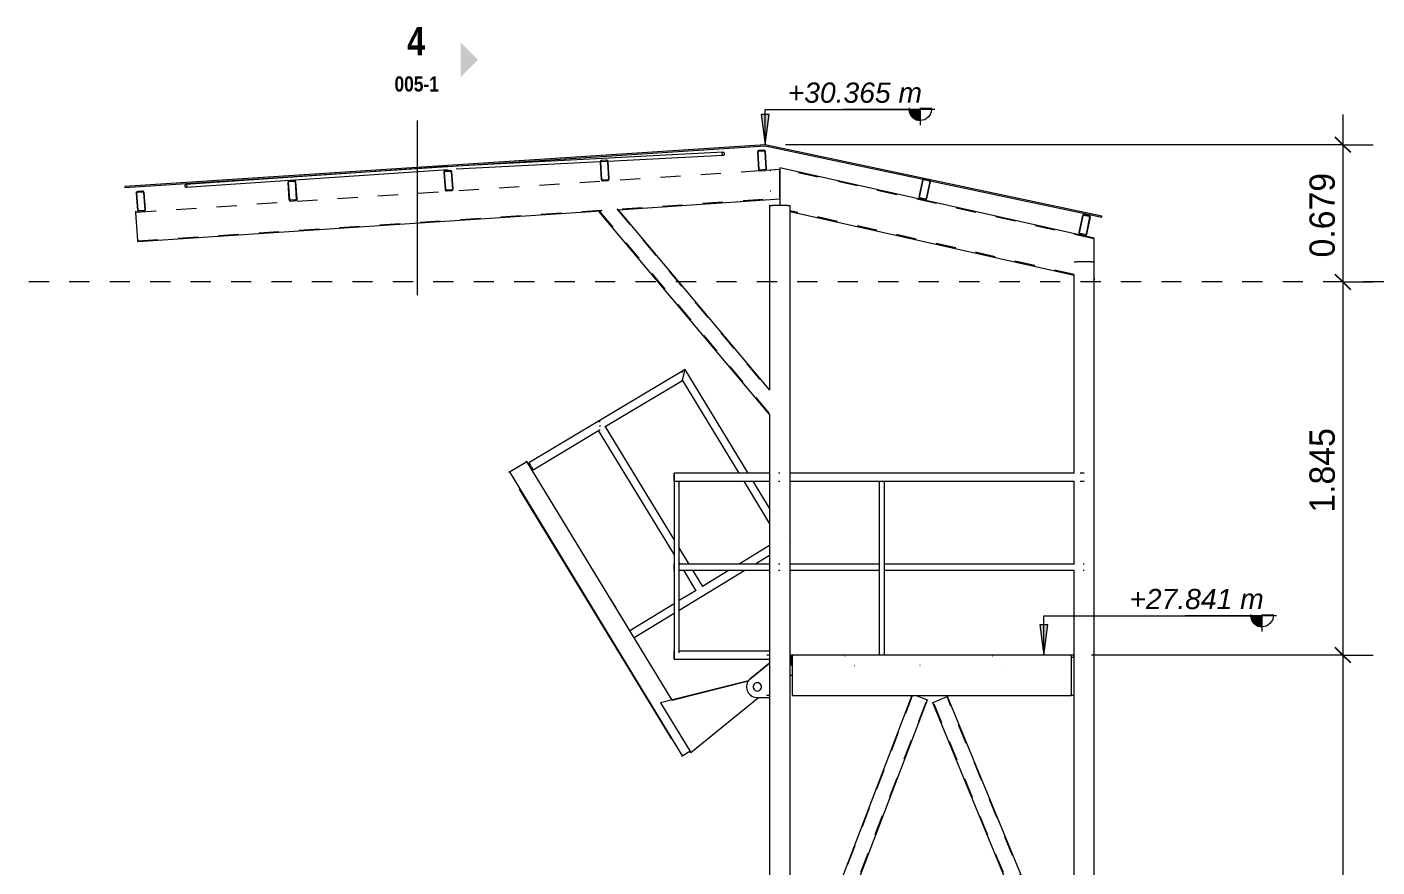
# Model space of a CAD drawing. Header units: metres. Extents: x 0.7 to 94.6, y -58.8 to 13.6.
# Drawn here: x 14.38 to 21.05, y 2.96 to 7.11 of the extents above; entities that cross this region are included whole.
import ezdxf

# ---------------------------------------------------------------- set-up
doc = ezdxf.new("R2010")
doc.units = ezdxf.units.M
doc.linetypes.add('Center 1_4_', pattern=[0.013494, 0.00635, -0.002381, 0.002381, -0.002381])
doc.linetypes.add('Hidden', pattern=[0.007144, 0.004763, -0.002381])
for name, color, linetype, lineweight in [('A-ANNO-DIMS', 7, 'Continuous', 9), ('A-ANNO-DIMS-50', 7, 'Continuous', 9), ('A-FLOR-HRAL', 7, 'Continuous', 18), ('A-FLOR-LEVL', 7, 'Continuous', 9), ('A-GENM', 7, 'Continuous', 18), ('A-ROOF', 7, 'Continuous', 18), ('G-ANNO-DIMS', 7, 'Continuous', 9), ('G-ANNO-SYMB', 7, 'Continuous', 9), ('S-BEAM', 7, 'Continuous', 18), ('S-COLS', 7, 'Continuous', 18)]:
    doc.layers.add(name, color=color, linetype=linetype, lineweight=lineweight)
doc.styles.add('Arial_I', font='ariali.ttf', dxfattribs={"height": 0.1})
doc.styles.add('Century Gothic', font='GOTHIC.TTF', dxfattribs={"height": 0.125})
doc.styles.add('Saira Condensed_B', font='', dxfattribs={"height": 0.075})
doc.styles.add('Saira Condensed_B_1', font='', dxfattribs={"height": 0.14})
doc.styles.get('Saira Condensed_B').set_extended_font_data('Saira Condensed', bold=True)
doc.styles.get('Saira Condensed_B_1').set_extended_font_data('Saira Condensed', bold=True)
doc.dimstyles.new('C_G_2_5mm', dxfattribs={"dimscale": 0.3048, "dimtxt": 0.130521, "dimasz": 0.246063, "dimexe": 0.492126, "dimexo": 0.328084, "dimgap": 0.016404, "dimtad": 1, "dimdec": 3, "dimrnd": 0.001, "dimzin": 0, "dimdsep": 46, "dimtxsty": 'Century Gothic', "dimblk1": 'OBLIQUE', "dimblk2": 'OBLIQUE', "dimsah": 1, "dimcen": 0.09, "dimdle": 0.492126, "dimazin": 2, "dimtfac": 1, "dimtdec": 4, "dimtix": 1, "dimtmove": 0, "dimatfit": 3, "dimfxl": 1, "dimtvp": 1, "dimtolj": 1, "dimtzin": 0, "dimarcsym": 2})

# ---------------------------------------------------------------- blocks, each defined once
blk = doc.blocks.new('FCA_N_Columna de acero - 100 x 100 mm-2381346-Section 4')
at = {"layer": 'S-COLS'}
for p, q in [((-7.4369, 6.2303), (-7.4369, 5.3186)), ((-7.4359, 6.2303), (-7.4369, 6.2303)), ((-7.4359, 6.2303), (-7.4237, 6.2303)), ((-7.3477, 6.2303), (-7.4237, 6.2303)), ((-7.3477, 6.2303), (-7.3361, 6.2303)), ((-7.3359, 0), (-7.3359, 6.2303)), ((-7.4369, 5.1941), (-7.4369, 0))]:
    blk.add_line(p, q, dxfattribs=at)
blk = doc.blocks.new('FCA_N_Columna de acero - 100 x 100 mm-2383056-Section 4')
at = {"layer": 'S-COLS'}
for p, q in [((-5.9313, 5.9524), (-5.9191, 5.9524)), ((-5.8431, 5.9524), (-5.9191, 5.9524)), ((-5.8431, 5.9524), (-5.8316, 5.9524)), ((-5.8313, 0.1058), (-5.8313, 5.9524)), ((-5.9323, 5.8862), (-5.9323, 4.907)), ((-5.9323, 4.867), (-5.9323, 4.457)), ((-5.9323, 4.427), (-5.9323, 2.2869)), ((-5.9323, 2.2103), (-5.9323, 0.0633))]:
    blk.add_line(p, q, dxfattribs=at)
blk = doc.blocks.new('RHS-Rectangular Hollow Section - 200x80 mm-2384538-Section 4')
at = {"layer": 'S-BEAM', "linetype": 'Hidden'}
for p, q in [((-5.8313, 6.0648), (-7.3863, 6.4133)), ((-5.9309, 5.8895), (-7.3365, 6.2045)), ((-5.8313, 5.8672), (-5.832, 5.8674))]:
    blk.add_line(p, q, dxfattribs=at)
blk = doc.blocks.new('RHS-Rectangular Hollow Section - 150x80 mm-2384247-Section 4')
at = {"layer": 'S-BEAM', "linetype": 'Hidden'}
for p, q in [((-7.4553, 6.4051), (-7.3863, 6.4096)), ((-10.5709, 6.1981), (-7.487, 6.403)), ((-10.5614, 6.0556), (-7.3863, 6.2665))]:
    blk.add_line(p, q, dxfattribs=at)
blk = doc.blocks.new('M_HSS Square - 100 x 100 mm-2384176-Section 4')
at = {"layer": 'S-BEAM'}
for p, q in [((-7.4301, 6.4024), (-7.4334, 6.4024)), ((-7.4334, 6.3024), (-7.4301, 6.3024))]:
    blk.add_line(p, q, dxfattribs=at)
blk = doc.blocks.new('RHS-Rectangular Hollow Section - 100x40 mm-2385365-Section 4')
at = {"layer": 'S-BEAM'}
for p, q in [((-10.5699, 6.2917), (-10.5624, 6.2065)), ((-10.5588, 6.2068), (-10.5663, 6.2921)), ((-10.5378, 6.3018), (-10.5633, 6.2995)), ((-10.563, 6.296), (-10.5375, 6.2982)), ((-10.5372, 6.3018), (-10.5397, 6.3018)), ((-10.5336, 6.2949), (-10.5262, 6.2096)), ((-10.5226, 6.2099), (-10.53, 6.2952)), ((-10.5566, 6.1999), (-10.5553, 6.1999)), ((-10.5294, 6.2057), (-10.5549, 6.2035)), ((-10.5546, 6.1999), (-10.5291, 6.2021))]:
    blk.add_line(p, q, dxfattribs=at)
for centre, major_axis, start_param, end_param in [((-10.5627, 6.2924), (0, 0.0072), 0.087266, 1.658063), ((-10.5627, 6.2924), (0, 0.0036), 0.087266, 1.658063), ((-10.5372, 6.2946), (0, 0.0072), 4.799655, 6.370452), ((-10.5372, 6.2946), (0, 0.0036), 4.799655, 6.370452), ((-10.5298, 6.2093), (0, 0.0036), 3.228859, 4.799655), ((-10.5298, 6.2093), (0, 0.0072), 3.228859, 4.799655), ((-10.5553, 6.2071), (0, 0.0072), 1.658063, 3.228859), ((-10.5553, 6.2071), (0, 0.0036), 1.658063, 3.228859)]:
    blk.add_ellipse(centre, major_axis=major_axis, ratio=1, start_param=start_param, end_param=end_param, dxfattribs=at)
blk = doc.blocks.new('RHS-Rectangular Hollow Section - 100x40 mm-V16-Section 4')
at = {"layer": 'S-BEAM'}
for p, q in [((-9.8196, 6.3448), (-9.8137, 6.2594)), ((-9.8101, 6.2597), (-9.816, 6.3451)), ((-9.7874, 6.3543), (-9.8129, 6.3525)), ((-9.8127, 6.3489), (-9.7872, 6.3507)), ((-9.7868, 6.3543), (-9.7893, 6.3543)), ((-9.7833, 6.3473), (-9.7773, 6.262)), ((-9.7738, 6.2622), (-9.7797, 6.3476)), ((-9.8091, 6.2527), (-9.8066, 6.2527)), ((-9.7807, 6.2581), (-9.8062, 6.2563)), ((-9.806, 6.2527), (-9.7804, 6.2545))]:
    blk.add_line(p, q, dxfattribs=at)
for centre, major_axis, start_param, end_param in [((-9.8124, 6.3453), (0, 0.0072), 0.069813, 1.640609), ((-9.8124, 6.3453), (0, 0.0036), 0.069813, 1.640609), ((-9.7869, 6.3471), (0, 0.0072), 4.782202, 6.352998), ((-9.7869, 6.3471), (0, 0.0036), 4.782202, 6.352998), ((-9.8065, 6.2599), (0, 0.0072), 1.640609, 3.211406), ((-9.8065, 6.2599), (0, 0.0036), 1.640609, 3.211406), ((-9.7809, 6.2617), (0, 0.0036), 3.211406, 4.782202), ((-9.7809, 6.2617), (0, 0.0072), 3.211406, 4.782202)]:
    blk.add_ellipse(centre, major_axis=major_axis, ratio=1, start_param=start_param, end_param=end_param, dxfattribs=at)
blk = doc.blocks.new('RHS-Rectangular Hollow Section - 100x40 mm-V17-Section 4')
at = {"layer": 'S-BEAM'}
for p, q in [((-9.0475, 6.3947), (-9.0415, 6.3093)), ((-9.0379, 6.3095), (-9.0439, 6.3949)), ((-9.0153, 6.4042), (-9.0408, 6.4024)), ((-9.0406, 6.3988), (-9.015, 6.4006)), ((-9.0147, 6.4042), (-9.0172, 6.4042)), ((-9.0112, 6.3972), (-9.0052, 6.3118)), ((-9.0016, 6.3121), (-9.0076, 6.3975)), ((-9.0359, 6.3026), (-9.0345, 6.3026)), ((-9.0086, 6.308), (-9.0341, 6.3062)), ((-9.0338, 6.3026), (-9.0083, 6.3044))]:
    blk.add_line(p, q, dxfattribs=at)
for centre, major_axis, start_param, end_param in [((-9.0403, 6.3952), (0, 0.0072), 0.069813, 1.640609), ((-9.0403, 6.3952), (0, 0.0036), 0.069813, 1.640609), ((-9.0148, 6.397), (0, 0.0072), 4.782202, 6.352998), ((-9.0148, 6.397), (0, 0.0036), 4.782202, 6.352998), ((-9.0344, 6.3098), (0, 0.0072), 1.640609, 3.211406), ((-9.0344, 6.3098), (0, 0.0036), 1.640609, 3.211406), ((-9.0088, 6.3116), (0, 0.0036), 3.211406, 4.782202), ((-9.0088, 6.3116), (0, 0.0072), 3.211406, 4.782202)]:
    blk.add_ellipse(centre, major_axis=major_axis, ratio=1, start_param=start_param, end_param=end_param, dxfattribs=at)
blk = doc.blocks.new('RHS-Rectangular Hollow Section - 100x40 mm-V18-Section 4')
at = {"layer": 'S-BEAM'}
for p, q in [((-8.2754, 6.4446), (-8.2694, 6.3592)), ((-8.2658, 6.3594), (-8.2718, 6.4448)), ((-8.2432, 6.454), (-8.2687, 6.4522)), ((-8.2684, 6.4487), (-8.2429, 6.4504)), ((-8.2425, 6.4541), (-8.2444, 6.4541)), ((-8.2391, 6.4471), (-8.2331, 6.3617)), ((-8.2295, 6.362), (-8.2355, 6.4473)), ((-8.2637, 6.3525), (-8.2624, 6.3525)), ((-8.2364, 6.3579), (-8.262, 6.3561)), ((-8.2617, 6.3525), (-8.2362, 6.3543))]:
    blk.add_line(p, q, dxfattribs=at)
for centre, major_axis, start_param, end_param in [((-8.2682, 6.4451), (0, 0.0072), 0.069813, 1.640609), ((-8.2682, 6.4451), (0, 0.0036), 0.069813, 1.640609), ((-8.2427, 6.4468), (0, 0.0072), 4.782202, 6.352998), ((-8.2427, 6.4468), (0, 0.0036), 4.782202, 6.352998), ((-8.2622, 6.3597), (0, 0.0072), 1.640609, 3.211406), ((-8.2622, 6.3597), (0, 0.0036), 1.640609, 3.211406), ((-8.2367, 6.3615), (0, 0.0036), 3.211406, 4.782202), ((-8.2367, 6.3615), (0, 0.0072), 3.211406, 4.782202)]:
    blk.add_ellipse(centre, major_axis=major_axis, ratio=1, start_param=start_param, end_param=end_param, dxfattribs=at)
blk = doc.blocks.new('RHS-Rectangular Hollow Section - 100x40 mm-2385718-Section 4')
at = {"layer": 'S-BEAM'}
for p, q in [((-7.4974, 6.4944), (-7.4914, 6.409)), ((-7.4878, 6.4093), (-7.4938, 6.4947)), ((-7.4652, 6.5039), (-7.4907, 6.5021)), ((-7.4904, 6.4985), (-7.4649, 6.5003)), ((-7.4647, 6.5039), (-7.4672, 6.5039)), ((-7.4611, 6.497), (-7.4551, 6.4116)), ((-7.4515, 6.4118), (-7.4575, 6.4972)), ((-7.4855, 6.4023), (-7.4842, 6.4023)), ((-7.4584, 6.4077), (-7.484, 6.406)), ((-7.4837, 6.4024), (-7.4582, 6.4042))]:
    blk.add_line(p, q, dxfattribs=at)
for centre, major_axis, start_param, end_param in [((-7.4902, 6.4949), (0, 0.0072), 0.069813, 1.640609), ((-7.4902, 6.4949), (0, 0.0036), 0.069813, 1.640609), ((-7.4647, 6.4967), (0, 0.0072), 4.782202, 6.352998), ((-7.4647, 6.4967), (0, 0.0036), 4.782202, 6.352998), ((-7.4842, 6.4095), (0, 0.0072), 1.64598, 3.211406), ((-7.4842, 6.4095), (0, 0.0036), 1.640609, 3.211406), ((-7.4587, 6.4113), (0, 0.0036), 3.211406, 4.782202), ((-7.4587, 6.4113), (0, 0.0072), 3.211406, 4.782202)]:
    blk.add_ellipse(centre, major_axis=major_axis, ratio=1, start_param=start_param, end_param=end_param, dxfattribs=at)
blk = doc.blocks.new('RHS-Rectangular Hollow Section - 100x40 mm-2385779-Section 4')
at = {"layer": 'S-BEAM'}
for p, q in [((-6.681, 6.3564), (-6.6988, 6.2727)), ((-6.6952, 6.272), (-6.6774, 6.3557)), ((-6.6739, 6.3621), (-6.6752, 6.3621)), ((-6.6732, 6.3585), (-6.6481, 6.3531)), ((-6.6474, 6.3567), (-6.6724, 6.362)), ((-6.6454, 6.3489), (-6.6632, 6.2651)), ((-6.6596, 6.2644), (-6.6418, 6.3481)), ((-6.6932, 6.2642), (-6.6682, 6.2588)), ((-6.6674, 6.2624), (-6.6925, 6.2677)), ((-6.6692, 6.2587), (-6.6667, 6.2587))]:
    blk.add_line(p, q, dxfattribs=at)
for centre, major_axis, start_param, end_param in [((-6.6739, 6.3549), (0, 0.0072), 6.073746, 7.644542), ((-6.6739, 6.3549), (0, 0.0036), 6.073746, 7.644542), ((-6.6489, 6.3496), (0, 0.0036), 4.502949, 6.073746), ((-6.6489, 6.3496), (0, 0.0072), 4.502949, 6.073746), ((-6.6917, 6.2712), (0, 0.0072), 1.361357, 2.932153), ((-6.6917, 6.2712), (0, 0.0036), 1.361357, 2.932153), ((-6.6667, 6.2659), (0, 0.0072), 2.932153, 4.502949), ((-6.6667, 6.2659), (0, 0.0036), 2.932153, 4.502949)]:
    blk.add_ellipse(centre, major_axis=major_axis, ratio=1, start_param=start_param, end_param=end_param, dxfattribs=at)
blk = doc.blocks.new('RHS-Rectangular Hollow Section - 100x40 mm-2386058-Section 4')
at = {"layer": 'S-BEAM'}
for p, q in [((-5.89, 6.1804), (-5.9078, 6.0966)), ((-5.9043, 6.0959), (-5.8865, 6.1796)), ((-5.883, 6.1861), (-5.8855, 6.1861)), ((-5.8823, 6.1824), (-5.8572, 6.1771)), ((-5.8565, 6.1806), (-5.8815, 6.1859)), ((-5.8544, 6.1728), (-5.8722, 6.0891)), ((-5.8687, 6.0883), (-5.8509, 6.172)), ((-5.9023, 6.0881), (-5.8773, 6.0828)), ((-5.8765, 6.0863), (-5.9015, 6.0916)), ((-5.8783, 6.0826), (-5.8758, 6.0826))]:
    blk.add_line(p, q, dxfattribs=at)
for centre, major_axis, start_param, end_param in [((-5.883, 6.1789), (0, 0.0072), 6.073746, 7.644542), ((-5.883, 6.1789), (0, 0.0036), 6.073746, 7.644542), ((-5.858, 6.1735), (0, 0.0036), 4.502949, 6.073746), ((-5.858, 6.1735), (0, 0.0072), 4.502949, 6.073746), ((-5.9008, 6.0951), (0, 0.0072), 1.361357, 2.932153), ((-5.9008, 6.0951), (0, 0.0036), 1.361357, 2.932153), ((-5.8758, 6.0898), (0, 0.0072), 2.932153, 4.502949), ((-5.8758, 6.0898), (0, 0.0036), 2.932153, 4.502949)]:
    blk.add_ellipse(centre, major_axis=major_axis, ratio=1, start_param=start_param, end_param=end_param, dxfattribs=at)
blk = doc.blocks.new('M_Round Bars - RB14_29-2388642-Section 4')
at = {"layer": 'S-BEAM'}
for p, q in [((-9.0272, 6.4227), (-10.3234, 6.3348)), ((-10.3225, 6.3205), (-9.0262, 6.4084))]:
    blk.add_line(p, q, dxfattribs=at)
for start_param, end_param in [(4.65105, 7.792642), (1.509457, 4.65105)]:
    blk.add_ellipse((-10.3229, 6.3276), major_axis=(-0.00048, 0.00713), ratio=0.905564, start_param=start_param, end_param=end_param, dxfattribs=at)
blk = doc.blocks.new('M_Round Bars - RB14_29-2389269-Section 4')
at = {"layer": 'S-BEAM'}
for p, q in [((-7.6667, 6.4935), (-8.9871, 6.4254)), ((-8.2362, 6.4498), (-7.6659, 6.4792)), ((-8.9863, 6.4111), (-8.2748, 6.4478)), ((-8.2702, 6.4481), (-8.2403, 6.4496))]:
    blk.add_line(p, q, dxfattribs=at)
for start_param, end_param in [(1.262567, 1.524367), (1.524367, 1.786166), (1.000768, 1.262567), (1.786166, 2.047965), (0.738969, 1.000768), (2.047966, 2.309765), (0.477169, 0.738965), (2.309769, 2.571564), (0.21537, 0.477166), (2.571568, 2.833364), (4.66596, 6.498552), (2.833367, 4.66596)]:
    blk.add_ellipse((-7.6663, 6.4863), major_axis=(-0.00037, 0.00713), ratio=0.900994, start_param=start_param, end_param=end_param, dxfattribs=at)
blk = doc.blocks.new('M_S Shapes - 200x100 mm-2389673-Section 4')
at = {"layer": 'S-BEAM'}
for p, q in [((-7.323, 4.0053), (-7.323, 4.007)), ((-5.9452, 4.007), (-7.323, 4.007)), ((-5.9452, 4.007), (-5.9452, 4.0053)), ((-7.323, 4.0053), (-7.323, 4.0016)), ((-7.323, 3.9952), (-7.323, 4.0016)), ((-7.323, 3.9879), (-7.323, 3.9952)), ((-7.323, 3.826), (-7.323, 3.9879)), ((-5.9452, 4.0016), (-5.9452, 4.0053)), ((-5.9452, 4.0016), (-5.9452, 3.9952)), ((-5.9452, 3.9952), (-5.9452, 3.9879)), ((-5.9452, 3.9879), (-5.9452, 3.826)), ((-7.323, 3.8187), (-7.323, 3.826)), ((-7.323, 3.8123), (-7.323, 3.8187)), ((-7.323, 3.8123), (-7.323, 3.8086)), ((-7.323, 3.807), (-7.323, 3.8086)), ((-7.323, 3.807), (-5.9452, 3.807)), ((-5.9452, 3.826), (-5.9452, 3.8187)), ((-5.9452, 3.8187), (-5.9452, 3.8123)), ((-5.9452, 3.8086), (-5.9452, 3.8123)), ((-5.9452, 3.8086), (-5.9452, 3.807))]:
    blk.add_line(p, q, dxfattribs=at)
blk = doc.blocks.new('M_HSS Square - 80 x 80 mm-2390024-Section 4')
at = {"layer": 'S-BEAM', "linetype": 'Hidden'}
for p, q in [((-7.3365, 2.2256), (-6.7295, 3.807)), ((-7.2727, 2.1864), (-6.6585, 3.7864))]:
    blk.add_line(p, q, dxfattribs=at)
at = {"layer": 'S-BEAM'}
for p, q in [((-6.7329, 3.807), (-7.3365, 2.2345)), ((-6.7119, 3.807), (-6.6615, 3.7876)), ((-7.2698, 2.1852), (-6.6555, 3.7853)), ((-6.6555, 3.7853), (-6.6615, 3.7876)), ((-7.2757, 2.1875), (-7.3365, 2.2109)), ((-7.2757, 2.1875), (-7.2698, 2.1852))]:
    blk.add_line(p, q, dxfattribs=at)
blk = doc.blocks.new('M_HSS Square - 80 x 80 mm-2390025-Section 4')
at = {"layer": 'S-BEAM'}
for p, q in [((-6.6306, 3.7723), (-5.9794, 2.1909)), ((-6.6306, 3.7723), (-6.6306, 3.7723)), ((-6.6247, 3.7747), (-6.5625, 3.8003)), ((-5.9309, 2.2835), (-6.5566, 3.8028)), ((-5.9311, 2.2108), (-5.9734, 2.1934)), ((-5.9793, 2.1909), (-5.9794, 2.1909))]:
    blk.add_line(p, q, dxfattribs=at)
at = {"layer": 'S-BEAM', "linetype": 'Hidden'}
for p, q in [((-5.9764, 2.1922), (-6.6276, 3.7735)), ((-5.931, 2.2753), (-6.5595, 3.8015))]:
    blk.add_line(p, q, dxfattribs=at)
at = {"layer": 'S-BEAM'}
for centre, start_param, end_param in [((-6.6247, 3.7747), 3.14236, 4.713156), ((-6.5625, 3.8003), 4.713156, 6.283185), ((-5.9734, 2.1934), 3.14236, 4.713156)]:
    blk.add_ellipse(centre, major_axis=(0.00588, 0.00242), ratio=0.000316, start_param=start_param, end_param=end_param, dxfattribs=at)
blk = doc.blocks.new('M_S Shapes - 200x100 mm-2390290-Section 4')
at = {"layer": 'S-BEAM'}
for p, q in [((-7.4369, 4.007), (-7.4508, 4.007)), ((-7.4369, 3.807), (-7.4517, 3.807))]:
    blk.add_line(p, q, dxfattribs=at)
blk = doc.blocks.new('M_S Shapes - 200x100 mm-V19-Section 4')
at = {"layer": 'S-BEAM'}
blk.add_line((-5.9323, 3.807), (-5.9452, 3.807), dxfattribs=at)
blk = doc.blocks.new('M_HSS Square - 100 x 100 mm-2390367-Section 4')
at = {"layer": 'S-BEAM'}
for p, q in [((-7.3357, 3.9133), (-7.3357, 3.997)), ((-7.3358, 3.907), (-7.323, 3.907))]:
    blk.add_line(p, q, dxfattribs=at)
blk.add_ellipse((-7.3358, 3.9133), major_axis=(0, 0.00636), ratio=0.007682, start_param=3.141593, end_param=4.712389, dxfattribs=at)
blk = doc.blocks.new('M_HSS Square - 50 x 50 mm-2390655-Section 4')
at = {"layer": 'S-BEAM'}
for p, q in [((-7.3303, 3.9633), (-7.3303, 3.997)), ((-7.33, 3.9601), (-7.3303, 3.9601)), ((-7.3303, 3.957), (-7.33, 3.957)), ((-7.33, 3.957), (-7.323, 3.957)), ((-7.3299, 3.9633), (-7.3299, 3.997))]:
    blk.add_line(p, q, dxfattribs=at)
for centre, major_axis, start_param, end_param in [((-7.3303, 3.9633), (0, 0.00318), 1.570796, 3.141593), ((-7.3303, 3.9633), (0, 0.00636), 2.094395, 3.141593), ((-7.33, 3.9633), (0, 0.00636), 3.141593, 4.712389)]:
    blk.add_ellipse(centre, major_axis=major_axis, ratio=0.007547, start_param=start_param, end_param=end_param, dxfattribs=at)
blk = doc.blocks.new('M_HSS Square - 50 x 50 mm-2391063-Section 4')
at = {"layer": 'S-BEAM'}
for p, q in [((-6.6923, 4.007), (-6.6935, 4.007)), ((-6.6935, 3.957), (-6.6923, 3.957))]:
    blk.add_line(p, q, dxfattribs=at)
blk = doc.blocks.new('M_L-Angle - L51X51X3_2-2392226-Section 4')
at = {"layer": 'S-BEAM'}
for p, q in [((-7.0646, 4.0038), (-7.0633, 4.0038)), ((-7.0169, 3.9562), (-7.0157, 3.9562))]:
    blk.add_line(p, q, dxfattribs=at)
blk = doc.blocks.new('M_L-Angle - L51X51X3_2-2392227-Section 4')
at = {"layer": 'S-BEAM'}
for p, q in [((-6.3368, 4.0038), (-6.3355, 4.0038)), ((-6.2892, 3.9562), (-6.2879, 3.9562))]:
    blk.add_line(p, q, dxfattribs=at)
blk = doc.blocks.new('M_RVR_Grating - Grating 2-2396054-Section 4')
at = {"layer": 'A-GENM'}
for p, q in [((-7.3349, 4.007), (-7.3356, 4.007)), ((-7.3343, 4.007), (-7.3349, 4.007)), ((-7.3337, 4.007), (-7.3343, 4.007)), ((-7.3334, 4.007), (-7.3337, 4.007)), ((-7.3324, 4.007), (-7.333, 4.007)), ((-7.323, 4.007), (-7.3324, 4.007)), ((-5.9324, 4.007), (-5.9452, 4.007)), ((-7.3356, 3.997), (-7.3349, 3.997)), ((-7.3349, 3.997), (-7.3343, 3.997)), ((-7.3343, 3.997), (-7.3337, 3.997)), ((-7.3337, 3.997), (-7.3334, 3.997)), ((-7.333, 3.997), (-7.3324, 3.997)), ((-7.3324, 3.997), (-7.323, 3.997)), ((-5.9452, 3.997), (-5.9324, 3.997))]:
    blk.add_line(p, q, dxfattribs=at)
for centre, start_param, end_param in [((-7.3356, 4.002), 4.712389, 6.283185), ((-7.3349, 4.002), 4.712389, 6.283185), ((-7.3343, 4.002), 4.712389, 6.283185), ((-7.3337, 4.002), 4.712389, 6.283185), ((-7.333, 4.002), 4.712389, 6.283185), ((-7.3324, 4.002), 4.712389, 6.283185), ((-5.9324, 4.002), 4.712389, 6.283185), ((-7.3356, 4.002), 0.870083, 1.570796), ((-7.3356, 4.002), 1.570796, 2.356194), ((-7.3356, 4.002), 3.141593, 4.712389), ((-7.3349, 4.002), 0.870083, 1.570796), ((-7.3349, 4.002), 1.570796, 2.356194), ((-7.3349, 4.002), 3.141593, 4.712389), ((-7.3343, 4.002), 0.870083, 1.570796), ((-7.3343, 4.002), 1.570796, 2.356194), ((-7.3343, 4.002), 3.141593, 4.712389), ((-7.3337, 4.002), 0.870083, 1.570796), ((-7.3337, 4.002), 1.570796, 2.356194), ((-7.3337, 4.002), 3.141593, 4.712389), ((-7.333, 4.002), 0.870083, 1.570796), ((-7.333, 4.002), 1.570796, 2.356194), ((-7.333, 4.002), 3.141593, 4.712389), ((-7.3324, 4.002), 0.870083, 1.570796), ((-7.3324, 4.002), 1.570796, 2.356194), ((-7.3324, 4.002), 3.141593, 4.712389), ((-5.9324, 4.002), 3.141593, 4.712389)]:
    blk.add_ellipse(centre, major_axis=(0, 0.005), ratio=0.006291, start_param=start_param, end_param=end_param, dxfattribs=at)
blk = doc.blocks.new('M_HSS Square - 80 x 80 mm-2401127-Section 4')
at = {"layer": 'S-BEAM', "linetype": 'Hidden'}
for p, q in [((-8.1917, 6.2133), (-7.4355, 5.312)), ((-8.2765, 6.1998), (-7.4355, 5.1974))]:
    blk.add_line(p, q, dxfattribs=at)
at = {"layer": 'S-BEAM'}
for p, q in [((-7.4359, 5.3174), (-8.1859, 6.2112)), ((-8.2741, 6.2018), (-8.279, 6.1977)), ((-8.279, 6.1977), (-7.4359, 5.1929)), ((-8.2741, 6.2018), (-8.2665, 6.2082))]:
    blk.add_line(p, q, dxfattribs=at)
blk = doc.blocks.new('Railing - Railing-2401739-Section 4')
at = {"layer": 'A-FLOR-HRAL'}
for p, q in [((-7.3864, 4.457), (-7.3921, 4.457)), ((-7.3921, 4.427), (-7.3864, 4.427))]:
    blk.add_line(p, q, dxfattribs=at)
blk = doc.blocks.new('Top Rail Type - Top Rail_Internal_-2401983-Section 4')
at = {"layer": 'A-FLOR-HRAL'}
for p, q in [((-7.3864, 4.907), (-7.3921, 4.907)), ((-7.3921, 4.867), (-7.3864, 4.867))]:
    blk.add_line(p, q, dxfattribs=at)
blk = doc.blocks.new('Railing - 25mm-2401981-Section 4')
at = {"layer": 'A-FLOR-HRAL'}
for p, q in [((-6.8943, 4.867), (-6.8943, 4.007)), ((-6.8943, 4.867), (-6.8818, 4.867)), ((-6.8818, 4.867), (-6.8693, 4.867)), ((-6.8693, 4.007), (-6.8693, 4.867))]:
    blk.add_line(p, q, dxfattribs=at)
blk = doc.blocks.new('Railing - Railing-2402005-Section 4')
at = {"layer": 'A-FLOR-HRAL'}
for p, q in [((-6.8926, 4.457), (-7.3359, 4.457)), ((-7.3359, 4.427), (-6.8926, 4.427)), ((-5.9313, 4.457), (-6.871, 4.457)), ((-6.871, 4.427), (-5.9313, 4.427))]:
    blk.add_line(p, q, dxfattribs=at)
blk.add_blockref('Railing - 25mm-2401981-Section 4', (0, 0))
blk = doc.blocks.new('Top Rail Type - Top Rail_Internal_-2402019-Section 4')
at = {"layer": 'A-FLOR-HRAL'}
for p, q in [((-5.9313, 4.907), (-7.3359, 4.907)), ((-7.3359, 4.867), (-5.9313, 4.867))]:
    blk.add_line(p, q, dxfattribs=at)
blk = doc.blocks.new('Railing - Railing-2402032-Section 4')
at = {"layer": 'A-FLOR-HRAL'}
for p, q in [((-5.8818, 4.457), (-5.8871, 4.457)), ((-5.8871, 4.427), (-5.8818, 4.427))]:
    blk.add_line(p, q, dxfattribs=at)
blk = doc.blocks.new('Top Rail Type - Top Rail_Internal_-2402045-Section 4')
at = {"layer": 'A-FLOR-HRAL'}
for p, q in [((-5.8818, 4.907), (-5.9007, 4.907)), ((-5.9007, 4.867), (-5.8818, 4.867))]:
    blk.add_line(p, q, dxfattribs=at)
blk = doc.blocks.new('M-Ext Pasarela-01 - M-Ext Pasarela-01-2409533-Section 4')
at = {"layer": 'A-GENM'}
for p, q in [((-7.8549, 5.4197), (-8.6273, 4.9576)), ((-7.5424, 4.907), (-7.8549, 5.4197)), ((-8.2501, 5.1367), (-7.8684, 5.365)), ((-7.8661, 5.4059), (-7.8722, 5.4059)), ((-7.8722, 5.3659), (-7.8661, 5.3659)), ((-7.8684, 5.365), (-7.5893, 4.907)), ((-8.2748, 5.1607), (-8.2809, 5.1607)), ((-8.6068, 4.9233), (-8.2823, 5.1174)), ((-8.284, 5.1176), (-7.909, 4.5022)), ((-8.2808, 5.1207), (-8.2748, 5.1207)), ((-7.909, 4.5791), (-8.2498, 5.1383)), ((-8.7236, 4.9125), (-8.6382, 4.9645)), ((-8.6382, 4.9645), (-8.6424, 4.9645)), ((-7.9193, 3.7847), (-8.6382, 4.9645)), ((-8.7278, 4.9125), (-8.7236, 4.9125)), ((-8.7236, 4.9125), (-7.8685, 3.5091)), ((-8.6729, 4.8271), (-8.6757, 4.8271)), ((-7.9219, 3.5945), (-8.6729, 4.8271)), ((-7.5649, 4.867), (-7.4369, 4.6568)), ((-7.4369, 4.7337), (-7.5181, 4.867)), ((-7.4369, 4.5486), (-7.5873, 4.457)), ((-7.3338, 4.5646), (-7.3359, 4.5679)), ((-7.3359, 4.5633), (-7.3338, 4.5646)), ((-7.8346, 4.4569), (-7.884, 4.5381)), ((-7.5104, 4.457), (-7.4369, 4.5018)), ((-7.884, 4.4612), (-7.8814, 4.4569)), ((-7.884, 4.2293), (-7.5597, 4.427)), ((-7.8632, 4.427), (-7.8012, 4.3253)), ((-7.7669, 4.3459), (-7.8163, 4.427)), ((-7.6365, 4.427), (-7.7686, 4.3465)), ((-8.2214, 4.2841), (-8.2236, 4.2841)), ((-8.2214, 4.2841), (-8.223, 4.2831)), ((-8.1954, 4.2414), (-8.2214, 4.2841)), ((-7.8008, 4.3269), (-7.884, 4.2761)), ((-8.197, 4.2404), (-8.1954, 4.2414)), ((-7.909, 4.2609), (-8.1281, 4.1274)), ((-8.1073, 4.0932), (-7.909, 4.214)), ((-7.5348, 3.8879), (-7.4369, 3.9672)), ((-7.4369, 3.967), (-7.5345, 3.8879)), ((-7.5418, 3.8788), (-7.9759, 3.7705)), ((-7.9193, 3.7847), (-7.542, 3.8788)), ((-7.5345, 3.8879), (-7.5348, 3.8879)), ((-7.9759, 3.7705), (-7.8269, 3.5259)), ((-7.8269, 3.5259), (-7.4923, 3.7968)), ((-7.5031, 3.7968), (-7.5028, 3.7968)), ((-7.5028, 3.7968), (-7.4369, 3.7968)), ((-7.9246, 3.5945), (-7.9219, 3.5945)), ((-7.784, 3.5606), (-7.7831, 3.5612)), ((-7.8725, 3.5091), (-7.8685, 3.5091)), ((-7.8685, 3.5091), (-7.8307, 3.5322)), ((-7.8272, 3.5259), (-7.8309, 3.532)), ((-7.8272, 3.5259), (-7.8269, 3.5259))]:
    blk.add_line(p, q, dxfattribs=at)
for centre, major_axis, ratio, start_param, end_param in [((-8.2746, 5.1407), (0.0171, 0.0104), 0.006917, 4.520711, 4.923456), ((-8.6171, 4.9405), (-0.0103, 0.0172), 0.011408, 0, 3.134769), ((-8.6171, 4.9405), (-0.0103, 0.0172), 0.011408, 3.134769, 6.276361), ((-7.4977, 3.8497), (0, 0.0532), 0.999912, 0.771337, 3.040265), ((-7.4975, 3.8497), (0, 0.0532), 0.999912, 0.771337, 3.040265), ((-7.4975, 3.8497), (0, 0.0207), 0.999912, 4.712389, 7.853982), ((-7.4975, 3.8497), (0, 0.0207), 0.999912, 1.570796, 4.712389), ((-7.498, 3.8497), (0, 0.0207), 0.999912, 4.712389, 6.021386), ((-7.498, 3.8497), (0, 0.0207), 0.999912, 3.403392, 4.712389), ((-7.4977, 3.8497), (0, 0.0207), 0.999912, 4.712389, 6.021386), ((-7.4977, 3.8497), (0, 0.0207), 0.999912, 4.712389, 6.021386), ((-7.4977, 3.8497), (0, 0.0207), 0.999912, 3.403392, 4.712389), ((-7.4977, 3.8497), (0, 0.0207), 0.999912, 3.403392, 4.712389)]:
    blk.add_ellipse(centre, major_axis=major_axis, ratio=ratio, start_param=start_param, end_param=end_param, dxfattribs=at)
for points, knots in [([(-7.8684, 5.365), (-7.8683, 5.365), (-7.8682, 5.3655), (-7.8678, 5.367), (-7.8674, 5.3686), (-7.8669, 5.3703), (-7.8665, 5.3718), (-7.8661, 5.3734), (-7.8655, 5.3757), (-7.8649, 5.3782), (-7.8644, 5.3803), (-7.864, 5.3819), (-7.8635, 5.3836), (-7.8631, 5.3853), (-7.8627, 5.387), (-7.8622, 5.3888), (-7.8618, 5.3906), (-7.8614, 5.3924), (-7.8609, 5.3941), (-7.8605, 5.3959), (-7.86, 5.3977), (-7.8596, 5.3994), (-7.8592, 5.4012), (-7.8588, 5.4028), (-7.8584, 5.4045), (-7.858, 5.406), (-7.8576, 5.4076), (-7.8572, 5.4095), (-7.8567, 5.4113), (-7.8564, 5.4129), (-7.856, 5.4145), (-7.8556, 5.4161), (-7.8553, 5.4177), (-7.8549, 5.4192), (-7.8548, 5.4197), (-7.8549, 5.4197)], [0, 0, 0, 0, 0.083333, 0.125, 0.166667, 0.208333, 0.229167, 0.25, 0.291667, 0.333333, 0.354167, 0.375, 0.395833, 0.416667, 0.4375, 0.458333, 0.479167, 0.5, 0.520833, 0.541667, 0.5625, 0.583333, 0.604167, 0.625, 0.645833, 0.666667, 0.6875, 0.708333, 0.75, 0.770833, 0.791667, 0.833333, 0.875, 0.916667, 1, 1, 1, 1]), ([(-7.3357, 4.5651), (-7.3353, 4.565), (-7.3342, 4.5647), (-7.3338, 4.5646), (-7.3338, 4.5646)], [0.8801248, 0.8801248, 0.8801248, 0.8801248, 0.9166667, 0.9963866, 0.9963866, 0.9963866, 0.9963866])]:
    blk.add_open_spline(points, degree=3, knots=knots, dxfattribs=at)
blk = doc.blocks.new('Railing - 25mm-V20-Section 4')
at = {"layer": 'A-FLOR-HRAL'}
for p, q in [((-7.909, 4.867), (-7.909, 4.007)), ((-7.909, 4.867), (-7.8964, 4.867)), ((-7.8964, 4.867), (-7.884, 4.867)), ((-7.884, 4.0179), (-7.884, 4.867))]:
    blk.add_line(p, q, dxfattribs=at)
blk = doc.blocks.new('Railing - Railing-2410939-Section 4')
at = {"layer": 'A-FLOR-HRAL'}
for p, q in [((-7.9073, 4.457), (-7.909, 4.457)), ((-7.909, 4.427), (-7.9073, 4.427)), ((-7.4369, 4.457), (-7.8856, 4.457)), ((-7.8856, 4.427), (-7.4369, 4.427))]:
    blk.add_line(p, q, dxfattribs=at)
for start_param, end_param in [(0.261799, 1.308997), (1.832596, 2.879793), (4.712389, 6.283185), (3.141593, 4.712389)]:
    blk.add_ellipse((-7.909, 4.442), major_axis=(0, 0.015), ratio=0.013293, start_param=start_param, end_param=end_param, dxfattribs=at)
blk.add_blockref('Railing - 25mm-V20-Section 4', (0, 0))
blk = doc.blocks.new('Top Rail Type - Top Rail_Internal_-2410945-Section 4')
at = {"layer": 'A-FLOR-HRAL'}
for p, q in [((-7.4369, 4.907), (-7.909, 4.907)), ((-7.909, 4.867), (-7.9071, 4.867)), ((-7.8858, 4.867), (-7.4369, 4.867))]:
    blk.add_line(p, q, dxfattribs=at)
for start_param, end_param in [(4.712389, 7.853982), (1.570796, 4.712389)]:
    blk.add_ellipse((-7.909, 4.887), major_axis=(0, 0.02), ratio=0.013293, start_param=start_param, end_param=end_param, dxfattribs=at)
blk = doc.blocks.new('Railings 5 - Railings 1-2415652-Section 4')
at = {"layer": 'A-FLOR-HRAL'}
for p, q in [((-7.9057, 4.027), (-7.909, 4.027)), ((-7.4369, 4.027), (-7.8872, 4.027)), ((-7.909, 3.987), (-7.4369, 3.987))]:
    blk.add_line(p, q, dxfattribs=at)
for start_param, end_param in [(4.712389, 7.853982), (1.570796, 4.712389)]:
    blk.add_ellipse((-7.909, 4.007), major_axis=(0, 0.02), ratio=0.013293, start_param=start_param, end_param=end_param, dxfattribs=at)
blk = doc.blocks.new('Section - Símbolo_Detalle_Plano-1146154-Section 4')
at = {"layer": 'G-ANNO-SYMB', "true_color": 0x808080}
blk.add_hatch(color=8, dxfattribs=at).paths.add_polyline_path([(-8.9642, -0.9342), (-8.9642, -1.1046), (-8.879, -1.0194)])
blk = doc.blocks.new('DIMBLOCK6-Section 4')
at = {"layer": 'A-ANNO-DIMS-50'}
for p, q in [((20.8852, 6.6813), (20.8852, 5.8524)), ((20.8852, 6.5313), (18.1283, 6.5313)), ((20.8852, 6.5313), (21.0352, 6.5313)), ((20.8852, 5.8524), (20.8382, 5.8524)), ((20.8852, 5.8524), (21.0352, 5.8524))]:
    blk.add_line(p, q, dxfattribs=at)
at = {"layer": 'A-ANNO-DIMS-50', "lineweight": 35}
for p, q in [((20.8852, 6.5313), (20.8477, 6.5688)), ((20.8852, 6.5313), (20.9227, 6.4938)), ((20.8852, 5.8524), (20.8477, 5.8899)), ((20.8852, 5.8524), (20.9227, 5.8149))]:
    blk.add_line(p, q, dxfattribs=at)
at = {"layer": 'A-ANNO-DIMS-50', "color": 0, "insert": (20.72, 5.9733), "char_height": 0.125, "width": 0.52457, "attachment_point": 1, "rotation": 90, "line_spacing_factor": 0.984502, "style": 'Century Gothic'}
blk.add_mtext('0.679', dxfattribs=at)
blk = doc.blocks.new('_Oblique')
at = {"color": 0, "linetype": 'ByBlock', "lineweight": -2}
blk.add_line((-0.5, -0.5), (0.5, 0.5), dxfattribs=at)
blk = doc.blocks.new('DIMBLOCK7-Section 4')
at = {"layer": 'A-ANNO-DIMS-50', "lineweight": 35}
for p, q in [((20.8852, 5.8524), (20.8477, 5.8899)), ((20.8852, 5.8524), (20.9227, 5.8149)), ((20.8852, 4.007), (20.8477, 4.0445)), ((20.8852, 4.007), (20.9227, 3.9695))]:
    blk.add_line(p, q, dxfattribs=at)
at = {"layer": 'A-ANNO-DIMS-50'}
for p, q in [((20.8852, 5.8524), (20.8382, 5.8524)), ((20.8852, 5.8524), (20.8852, 4.007)), ((20.8852, 5.8524), (21.0352, 5.8524)), ((20.8852, 4.007), (19.642, 4.007)), ((20.8852, 4.007), (21.0352, 4.007))]:
    blk.add_line(p, q, dxfattribs=at)
at = {"layer": 'A-ANNO-DIMS-50', "color": 0, "insert": (20.72, 4.7111), "char_height": 0.125, "width": 0.52457, "attachment_point": 1, "rotation": 90, "line_spacing_factor": 0.984502, "style": 'Century Gothic'}
blk.add_mtext('1.845', dxfattribs=at)
blk = doc.blocks.new('DIMBLOCK8-Section 4')
at = {"layer": 'A-ANNO-DIMS-50'}
for p, q in [((20.8852, 4.007), (19.642, 4.007)), ((20.8852, 4.007), (20.8852, -0.15)), ((20.8852, 4.007), (21.0352, 4.007)), ((20.8852, 0), (20.8382, 0)), ((20.8852, 0), (21.0352, 0))]:
    blk.add_line(p, q, dxfattribs=at)
at = {"layer": 'A-ANNO-DIMS-50', "lineweight": 35}
for p, q in [((20.8852, 4.007), (20.8477, 4.0445)), ((20.8852, 4.007), (20.9227, 3.9695)), ((20.8852, 0), (20.8477, 0.0375)), ((20.8852, 0), (20.9227, -0.0375))]:
    blk.add_line(p, q, dxfattribs=at)
at = {"layer": 'A-ANNO-DIMS-50', "color": 0, "insert": (20.72, 1.7849), "char_height": 0.125, "width": 0.52457, "attachment_point": 1, "rotation": 90, "line_spacing_factor": 0.984502, "style": 'Century Gothic'}
blk.add_mtext('4.007', dxfattribs=at)
blk = doc.blocks.new('Spot Elevations - Simbolo Cota Elevación-1114047-Section 4')
at = {"layer": 'G-ANNO-DIMS'}
h = blk.add_hatch(color=256, dxfattribs=at)
edge = h.paths.add_edge_path()
edge.add_line((-5.0015, 4.2014), (-4.9465, 4.2014))
edge.add_arc((-5.0015, 4.2014), 0.055, 0, 90)
edge.add_line((-5.0015, 4.2564), (-5.0015, 4.2014))
h = blk.add_hatch(color=256, dxfattribs=at)
edge = h.paths.add_edge_path()
edge.add_line((-5.0015, 4.2014), (-5.0565, 4.2014))
edge.add_arc((-5.0015, 4.2014), 0.055, 180, 270)
edge.add_line((-5.0015, 4.1464), (-5.0015, 4.2014))
for p, q in [((-5.0015, 4.1231), (-5.0015, 4.2763)), ((-4.9304, 4.2014), (-5.3843, 4.2014))]:
    blk.add_line(p, q, dxfattribs=at)
blk.add_circle((-5.0015, 4.2014), 0.055, dxfattribs=at)
for start, end in [(0, 90), (180, 270)]:
    blk.add_arc((-5.0015, 4.2014), 0.055, start, end, dxfattribs=at)

msp = doc.modelspace()

# ---------------------------------------------------------------- hatches: boundary and pattern name
at = {"layer": 'G-ANNO-DIMS'}
for points in [[(18.0283, 6.5313), (18.048, 6.6813), (18.0086, 6.6813)], [(19.4061, 4.007), (19.4258, 4.157), (19.3863, 4.157)]]:
    msp.add_hatch(color=256, dxfattribs=at).paths.add_polyline_path(points)

# ---------------------------------------------------------------- linework, layer by layer
at = {"layer": 'A-FLOR-LEVL', "color": 253, "linetype": 'Center 1_4_', "true_color": 0xaaaaaa}
msp.add_line((24.0874, 5.8524), (14.3782, 5.8524), dxfattribs=at)
at = {"layer": 'A-ROOF'}
for p, q in [((18.0283, 6.5313), (14.8614, 6.3246)), ((14.8614, 6.3196), (18.0279, 6.5263)), ((18.0279, 6.5263), (18.8086, 6.3604)), ((19.6933, 6.1774), (18.0283, 6.5313)), ((18.8447, 6.3527), (19.6933, 6.1723)), ((14.8614, 6.3246), (14.8614, 6.3196)), ((19.6933, 6.1723), (19.6933, 6.1774))]:
    msp.add_line(p, q, dxfattribs=at)
at = {"layer": 'G-ANNO-DIMS'}
for p, q in [((18.048, 6.6813), (18.0086, 6.6813)), ((18.0086, 6.6813), (18.0283, 6.5313)), ((18.0283, 6.7056), (18.796, 6.7056)), ((18.0283, 6.5313), (18.0283, 6.7056)), ((18.0283, 6.5313), (18.048, 6.6813)), ((19.4258, 4.157), (19.3863, 4.157)), ((19.3863, 4.157), (19.4061, 4.007)), ((19.4061, 4.2014), (20.4856, 4.2014)), ((19.4061, 4.007), (19.4061, 4.2014)), ((19.4061, 4.007), (19.4258, 4.157))]:
    msp.add_line(p, q, dxfattribs=at)
at = {"layer": 'G-ANNO-SYMB', "lineweight": 18}
msp.add_line((16.3082, 6.6516), (16.3082, 5.7874), dxfattribs=at)
at = {"layer": 'S-BEAM'}
for p, q in [((18.0369, 6.409), (18.0364, 6.409)), ((19.6559, 6.0685), (18.1008, 6.417)), ((18.1008, 6.4096), (18.1008, 6.4063)), ((18.1008, 6.406), (18.1008, 6.2701)), ((18.1008, 6.2701), (18.1008, 6.406)), ((17.3008, 6.2098), (18.1008, 6.2629)), ((18.1008, 6.2699), (18.1008, 6.2303)), ((14.916, 6.2017), (14.916, 6.2017)), ((14.9255, 6.0592), (14.9165, 6.1945)), ((14.9255, 6.0592), (14.9165, 6.1945)), ((14.926, 6.052), (17.2159, 6.2041)), ((18.1513, 6.2007), (19.5559, 5.8859)), ((19.6559, 5.8709), (19.6559, 6.0611))]:
    msp.add_line(p, q, dxfattribs=at)
at = {"layer": 'S-BEAM', "flags": 128}
for points in [[(18.1008, 6.417), (18.1008, 6.4168), (18.1008, 6.4162), (18.1008, 6.4154), (18.1008, 6.4142), (18.1008, 6.4128), (18.1008, 6.4112), (18.1008, 6.4096)], [(18.1008, 6.2629), (18.1008, 6.2631), (18.1008, 6.2636)], [(19.6559, 6.0611), (19.6559, 6.0627), (19.6559, 6.0643), (19.6559, 6.0657), (19.6559, 6.0669), (19.6559, 6.0678), (19.6559, 6.0683), (19.6559, 6.0685)], [(19.6559, 5.8709), (19.6559, 5.8693), (19.6559, 5.8677), (19.6559, 5.8663), (19.6559, 5.8651), (19.6559, 5.8643), (19.6559, 5.8637), (19.6559, 5.8635)]]:
    msp.add_lwpolyline(points, dxfattribs=at)
at = {"layer": 'S-BEAM'}
for centre, major_axis, start_param, end_param in [((14.9165, 6.1945), (-0.00048, 0.00718), 4.712332, 6.283129), ((14.9165, 6.1945), (-0.00048, 0.00718), 0.261743, 1.047141), ((14.9165, 6.1945), (-0.00024, 0.00359), 0, 0.261743), ((14.9165, 6.1945), (-0.00024, 0.00359), 0.785341, 1.57074), ((14.9255, 6.0592), (-0.00048, 0.00718), 3.141593, 4.712332), ((14.9255, 6.0592), (-0.00024, 0.00359), 1.57074, 2.356138), ((14.9255, 6.0592), (-0.00048, 0.00718), 2.094338, 3.141536)]:
    msp.add_ellipse(centre, major_axis=major_axis, ratio=0.000853, start_param=start_param, end_param=end_param, dxfattribs=at)

# ---------------------------------------------------------------- block references
at = {"layer": 'A-FLOR-HRAL'}
for name in ['Top Rail Type - Top Rail_Internal_-2410945-Section 4', 'Top Rail Type - Top Rail_Internal_-2401983-Section 4', 'Top Rail Type - Top Rail_Internal_-2402019-Section 4', 'Top Rail Type - Top Rail_Internal_-2402045-Section 4', 'Railing - Railing-2410939-Section 4', 'Railing - Railing-2402005-Section 4', 'Railing - Railing-2401739-Section 4', 'Railing - Railing-2402032-Section 4', 'Railings 5 - Railings 1-2415652-Section 4']:
    msp.add_blockref(name, (25.4872, 0), dxfattribs=at)
at = {"layer": 'A-GENM'}
for name in ['M-Ext Pasarela-01 - M-Ext Pasarela-01-2409533-Section 4', 'M_RVR_Grating - Grating 2-2396054-Section 4']:
    msp.add_blockref(name, (25.4872, 0), dxfattribs=at)
at = {"layer": 'G-ANNO-DIMS'}
for p in [(23.7975, 2.5042), (25.4872, 0)]:
    msp.add_blockref('Spot Elevations - Simbolo Cota Elevación-1114047-Section 4', p, dxfattribs=at)
at = {"layer": 'G-ANNO-SYMB', "color": 8, "lineweight": 18, "true_color": 0x808080, "extrusion": (0, 0, -1), "rotation": 180}
msp.add_blockref('Section - Símbolo_Detalle_Plano-1146154-Section 4', (-25.4872, 5.9321), dxfattribs=at)
at = {"layer": 'S-BEAM'}
for name in ['M_Round Bars - RB14_29-2389269-Section 4', 'RHS-Rectangular Hollow Section - 100x40 mm-2385718-Section 4', 'M_Round Bars - RB14_29-2388642-Section 4', 'RHS-Rectangular Hollow Section - 100x40 mm-V18-Section 4', 'RHS-Rectangular Hollow Section - 100x40 mm-V16-Section 4', 'RHS-Rectangular Hollow Section - 100x40 mm-V17-Section 4', 'M_HSS Square - 100 x 100 mm-2384176-Section 4', 'RHS-Rectangular Hollow Section - 100x40 mm-2385779-Section 4', 'RHS-Rectangular Hollow Section - 100x40 mm-2385365-Section 4', 'M_HSS Square - 80 x 80 mm-2401127-Section 4', 'RHS-Rectangular Hollow Section - 100x40 mm-2386058-Section 4', 'M_S Shapes - 200x100 mm-2390290-Section 4', 'M_S Shapes - 200x100 mm-2389673-Section 4', 'M_HSS Square - 50 x 50 mm-2391063-Section 4', 'M_HSS Square - 100 x 100 mm-2390367-Section 4', 'M_HSS Square - 50 x 50 mm-2390655-Section 4', 'M_L-Angle - L51X51X3_2-2392226-Section 4', 'M_L-Angle - L51X51X3_2-2392227-Section 4', 'M_HSS Square - 80 x 80 mm-2390024-Section 4', 'M_S Shapes - 200x100 mm-V19-Section 4', 'M_HSS Square - 80 x 80 mm-2390025-Section 4']:
    msp.add_blockref(name, (25.4872, 0), dxfattribs=at)
at = {"layer": 'S-BEAM', "linetype": 'Hidden'}
for name in ['RHS-Rectangular Hollow Section - 150x80 mm-2384247-Section 4', 'RHS-Rectangular Hollow Section - 200x80 mm-2384538-Section 4']:
    msp.add_blockref(name, (25.4872, 0), dxfattribs=at)
at = {"layer": 'S-COLS'}
for name in ['FCA_N_Columna de acero - 100 x 100 mm-2381346-Section 4', 'FCA_N_Columna de acero - 100 x 100 mm-2383056-Section 4']:
    msp.add_blockref(name, (25.4872, 0), dxfattribs=at)

# ---------------------------------------------------------------- texts
at = {"layer": 'G-ANNO-SYMB', "insert": (16.258, 7.1133), "char_height": 0.14, "width": 0.120253, "attachment_point": 1, "style": 'Saira Condensed_B_1'}
msp.add_mtext('\\fSaira Condensed|b1|i0|c0|p2|;4', dxfattribs=at)
at = {"layer": 'G-ANNO-SYMB', "color": 8, "true_color": 0x808080, "insert": (16.1953, 6.8691), "char_height": 0.075, "width": 0.272574, "attachment_point": 1, "style": 'Saira Condensed_B', "bg_fill": 3, "box_fill_scale": 1.25, "bg_fill_color": 256, "bg_fill_true_color": 13158600, "bg_fill_transparency": 0}
msp.add_mtext('005-1', dxfattribs=at)

# ---------------------------------------------------------------- dimensions: what is measured, and where the dimension line sits
at = {"layer": 'A-ANNO-DIMS'}
for base, p1, p2, override, picture, middle in [((20.8852, 5.8524), (18.0283, 6.5313), (20.9382, 5.8524), {"dimpost": '<>', "dimfxl": 2.988106}, 'DIMBLOCK6-Section 4', (20.8146, 6.1918)), ((20.8852, 4.007), (20.9382, 5.8524), (19.542, 4.007), {"dimpost": '<>', "dimfxl": 2.314101}, 'DIMBLOCK7-Section 4', (20.8146, 4.9297)), ((20.8852, 0), (19.542, 4.007), (20.9382, 0), {"dimpost": '<>', "dimfxl": 4.243251}, 'DIMBLOCK8-Section 4', (20.8146, 2.0035))]:
    dim = msp.add_linear_dim(base=base, p1=p1, p2=p2, angle=90, dimstyle='C_G_2_5mm', override=override, dxfattribs=at)
    dim.commit()
    dim.dimension.update_dxf_attribs({"geometry": picture, "text_midpoint": middle})

# ---------------------------------------------------------------- next in the draw order: texts
at = {"layer": 'G-ANNO-DIMS', "char_height": 0.1, "width": 0.794545, "attachment_point": 1, "line_spacing_factor": 0.941778, "style": 'Arial_I', "bg_fill": 3, "box_fill_scale": 1.25, "bg_fill_color": 256, "bg_fill_true_color": 13158600, "bg_fill_transparency": 0}
for s, insert in [('+30.365 m', (18.1399, 6.8385)), ('+27.841 m', (19.8296, 4.3343))]:
    msp.add_mtext(s, dxfattribs=dict(at, insert=insert))

doc.saveas('drawing.dxf')
